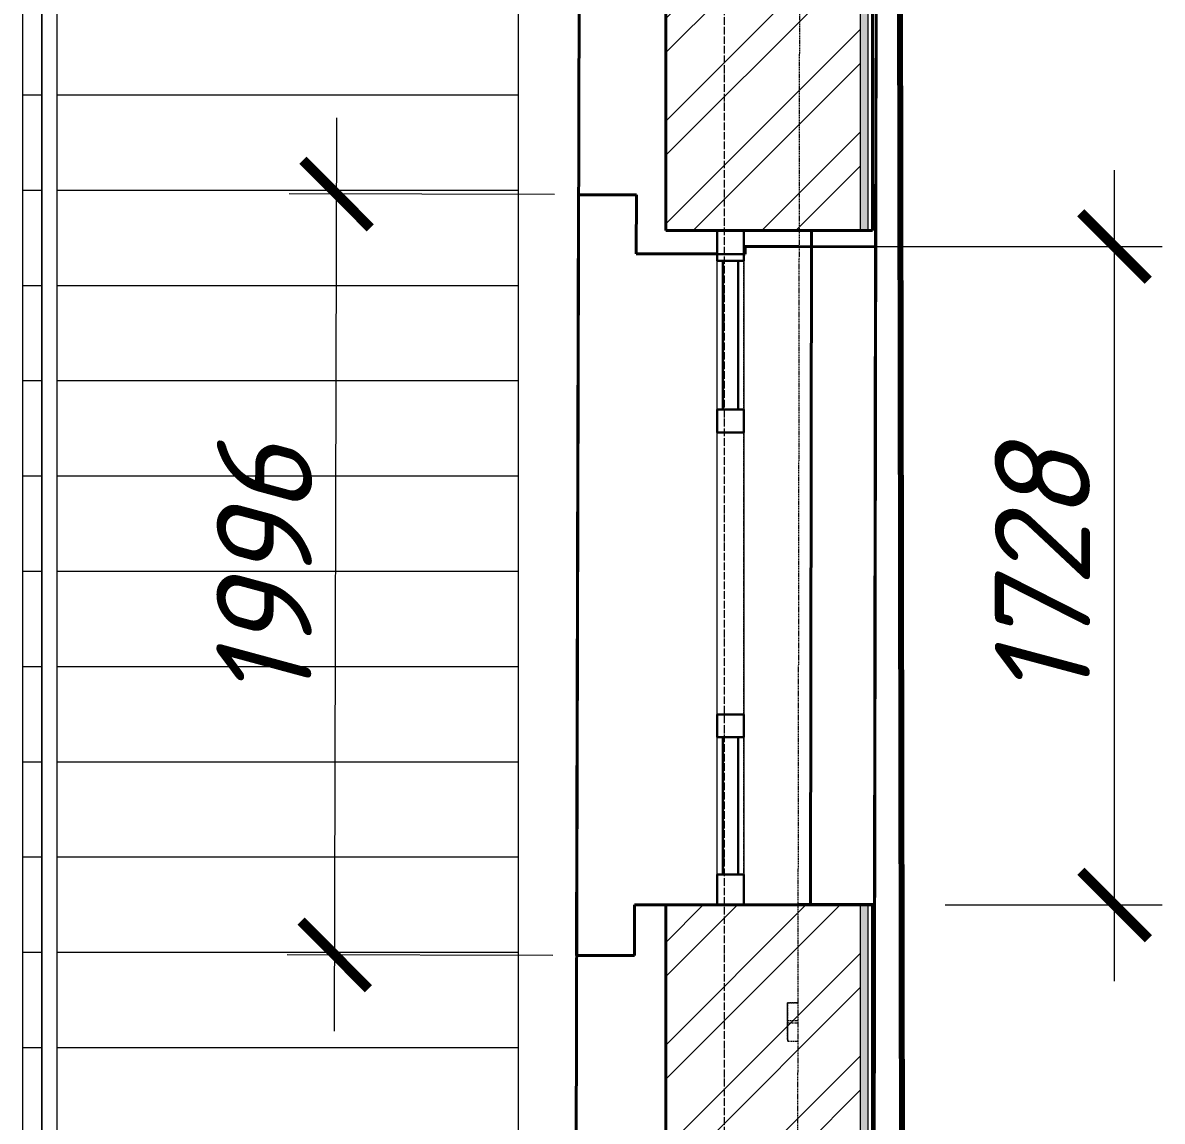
# Model space of a CAD drawing. Header units: millimetres. Extents: x 749182 to 2267578, y 70462 to 311449.
# Drawn here: x 1974990 to 1977978, y 100338 to 103221 of the extents above; entities that cross this region are included whole.
import ezdxf

# ---------------------------------------------------------------- set-up
doc = ezdxf.new("R2010")
doc.units = ezdxf.units.MM
for name, pattern in [('ADSK_Линия сетки', [25, 20, -2.5, 0, -2.5]), ('ADSK_Сверху', [4.5, 3, -1.5]), ('осеваяX2', [4, 2.5, -0.5, 0.5, -0.5])]:
    doc.linetypes.add(name, pattern=pattern)
doc.layers.get('Defpoints').update_dxf_attribs({"color": 255})
for name, color, linetype, lineweight in [('Витраж', 7, 'Continuous', 9), ('Каркас', 7, 'Continuous', 9), ('Лестницы', 7, 'Continuous', 18), ('Ограждение', 7, 'Continuous', 18), ('Оси', 165, 'осеваяX2', 13), ('Панели витража', 7, 'Continuous', 9), ('Перекрытие', 7, 'Continuous', 18), ('размеры', 7, 'Continuous', 9), ('Стены', 184, 'Continuous', 40), ('Стены внутренние', 7, 'Continuous', 18), ('Стены наружные', 7, 'Continuous', 18), ('Стены разрез', 7, 'Continuous', 35), ('Стены штриховка', 7, 'Continuous', 18), ('стояки', 7, 'Continuous', 9)]:
    doc.layers.add(name, color=color, linetype=linetype, lineweight=lineweight)
doc.layers.add('планы со стояками отопление_dwg', color=7, linetype='Continuous', lineweight=9, true_color=0x767676)
doc.styles.add('М2', font='isocpeui.ttf')
doc.dimstyles.new('SPDS 1_100', dxfattribs={"dimscale": 100, "dimtxt": 2.5, "dimasz": 1.77, "dimexe": 1.25, "dimexo": 0.625, "dimtad": 1, "dimdec": 0, "dimrnd": 0.001, "dimzin": 9, "dimtxsty": 'М2', "dimblk": 'ARCHTICK', "dimcen": 2.5, "dimdle": 2, "dimclrt": 256, "dimadec": 0, "dimazin": 2, "dimtfac": 0.75, "dimtdec": 0, "dimtmove": 1, "dimatfit": 3, "dimfxl": 0, "dimtolj": 1, "dimlwd": 9, "dimlwe": 9, "dimarcsym": 0})

# ---------------------------------------------------------------- blocks, each defined once
blk = doc.blocks.new('Типовая двутавровая балка _АСТО 20-93_ Балки - 100х200мм-838797-01 План 1-го этажа маркировочный')
at = {"layer": 'Каркас', "color": 253, "linetype": 'ADSK_Сверху', "true_color": 0xaaaaaa}
for p, q in [((-6113.8, 50), (-6113.8, -50)), ((-6113.8, 50), (-6086.2, 50)), ((-6086.4, 3), (-6113.8, 3)), ((-6086.4, -3), (-6113.8, -3)), ((-6113.8, -50), (-6086.6, -50))]:
    blk.add_line(p, q, dxfattribs=at)
at = {"layer": 'Каркас', "color": 9, "linetype": 'ADSK_Сверху', "true_color": 0xb9b9b9}
for p, q in [((-6113.8, 3.4), (-6113.8, 50)), ((-6113.8, 50), (-6086.2, 50)), ((-6113.8, -50), (-6113.8, -3.4)), ((-6113.8, -50), (-6086.6, -50))]:
    blk.add_line(p, q, dxfattribs=at)
at = {"layer": 'Каркас', "color": 253, "linetype": 'ADSK_Сверху', "true_color": 0xb2b2b2}
for p, q in [((-6113.8, 50), (-6113.8, 15)), ((-6113.8, 15), (-6113.8, 50)), ((-6086.2, 50), (-6113.8, 50)), ((-6113.8, 50), (-6086.2, 50)), ((-6113.8, 3), (-6113.8, 15)), ((-6113.8, 3), (-6113.8, 15)), ((-6113.8, -3), (-6113.8, 3)), ((-6113.8, -15), (-6113.8, -3)), ((-6113.8, -15), (-6113.8, -3)), ((-6113.8, -50), (-6113.8, -15)), ((-6113.8, -15), (-6113.8, -50)), ((-6113.8, -50), (-6086.6, -50)), ((-6113.8, -50), (-6086.6, -50))]:
    blk.add_line(p, q, dxfattribs=at)
blk = doc.blocks.new('Прямоугольный импост - 70х20_60мм-1426885-01 План 1-го этажа маркировочный')
at = {"layer": 'Витраж', "color": 253, "linetype": 'ADSK_Сверху', "true_color": 0xaaaaaa}
for p, q in [((-6073.8, 27806.3), (-6143.8, 27806.3)), ((-6143.8, 27726.3), (-6143.8, 27806.3)), ((-6073.8, 27726.3), (-6073.8, 27806.3)), ((-6143.8, 27306.3), (-6143.8, 27336.3)), ((-6073.8, 27306.3), (-6073.8, 27336.3))]:
    blk.add_line(p, q, dxfattribs=at)
blk = doc.blocks.new('Прямоугольный импост - 70х20_60мм-1439130-01 План 1-го этажа маркировочный')
at = {"layer": 'Витраж', "color": 253, "linetype": 'ADSK_Сверху', "true_color": 0xaaaaaa}
for p, q in [((-80, 35), (0, 35)), ((0, 35), (0, -35)), ((0, -35), (-80, -35))]:
    blk.add_line(p, q, dxfattribs=at)
blk = doc.blocks.new('Прямоугольный импост - 70х20_60мм-1439131-01 План 1-го этажа маркировочный')
at = {"layer": 'Витраж', "color": 253, "linetype": 'ADSK_Сверху', "true_color": 0xaaaaaa}
for p, q in [((0, 35), (-80, 35)), ((0, -35), (0, 35)), ((-80, -35), (0, -35))]:
    blk.add_line(p, q, dxfattribs=at)
blk = doc.blocks.new('Прямоугольный импост - 70х20_60мм-1225850-01 План 1-го этажа маркировочный')
at = {"layer": 'Витраж', "color": 253, "linetype": 'ADSK_Сверху', "true_color": 0xaaaaaa}
for p, q in [((-6143.8, 27276.3), (-6143.8, 27306.3)), ((-6073.8, 27276.3), (-6073.8, 27306.3)), ((-6143.8, 26506.3), (-6143.8, 26536.3)), ((-6073.8, 26506.3), (-6073.8, 26536.3))]:
    blk.add_line(p, q, dxfattribs=at)
blk = doc.blocks.new('Прямоугольный импост - 70х20_60мм-1225113-01 План 1-го этажа маркировочный')
at = {"layer": 'Витраж', "color": 253, "linetype": 'ADSK_Сверху', "true_color": 0xaaaaaa}
for p, q in [((-6006, 10091.9), (-6006, 10121.9)), ((-5936, 10091.9), (-5936, 10121.9)), ((-6006, 9651.9), (-6006, 9731.9)), ((-5936, 9651.9), (-5936, 9731.9)), ((-6006, 9651.9), (-5936, 9651.9))]:
    blk.add_line(p, q, dxfattribs=at)
blk = doc.blocks.new('Прямоугольный импост - 70х60мм-1439194-01 План 1-го этажа маркировочный')
at = {"layer": 'Витраж', "color": 253, "linetype": 'ADSK_Сверху', "true_color": 0xaaaaaa}
for p, q in [((-30, 35), (30, 35)), ((30, -35), (-30, -35))]:
    blk.add_line(p, q, dxfattribs=at)
blk = doc.blocks.new('Прямоугольный импост - 70х60мм-1426887-01 План 1-го этажа маркировочный')
at = {"layer": 'Витраж', "color": 253, "linetype": 'ADSK_Сверху', "true_color": 0xaaaaaa}
for p, q in [((-6073.8, 27726.3), (-6143.8, 27726.3)), ((-6143.8, 27336.3), (-6143.8, 27726.3)), ((-6073.8, 27336.3), (-6073.8, 27726.3)), ((-6143.8, 27336.3), (-6073.8, 27336.3))]:
    blk.add_line(p, q, dxfattribs=at)
blk = doc.blocks.new('Прямоугольный импост - 70х60мм-1225009-01 План 1-го этажа маркировочный')
at = {"layer": 'Витраж', "color": 253, "linetype": 'ADSK_Сверху', "true_color": 0xaaaaaa}
for p, q in [((-5936, 11391.9), (-6006, 11391.9)), ((-6006, 11031.9), (-6006, 11391.9)), ((-5936, 11031.9), (-5936, 11391.9)), ((-6006, 11031.9), (-5936, 11031.9))]:
    blk.add_line(p, q, dxfattribs=at)
blk = doc.blocks.new('Прямоугольный импост - 70х60мм-1229542-01 План 1-го этажа маркировочный')
at = {"layer": 'Витраж', "color": 253, "linetype": 'ADSK_Сверху', "true_color": 0xaaaaaa}
for p, q in [((3808.5, 35377.6), (3738.5, 35377.6)), ((3738.5, 35377.6), (3738.5, 34637.6)), ((3808.5, 35377.6), (3808.5, 34637.6)), ((3738.5, 34637.6), (3808.5, 34637.6))]:
    blk.add_line(p, q, dxfattribs=at)
blk = doc.blocks.new('Существующие стены 1 эт - Существующие стены 1 эт-653793-01 План 1-го этажа маркировочный')
at = {"layer": 'Стены'}
for p, q in [((18218.2, 23749.9), (18230.1, 28415.1)), ((19007.8, 27981.6), (19006.4, 27131.6)), ((18221.8, 25156.8), (18226.9, 27153.1)), ((18378.6, 27152.7), (18226.9, 27153.1)), ((18378.2, 26998.1), (18378.6, 27152.7)), ((18997.8, 27131.6), (19006.4, 27131.6)), ((19006.4, 27131.6), (18997.8, 27131.6)), ((19006.4, 27131.6), (19003, 25048.6)), ((19003, 25048.6), (19006.4, 27131.6)), ((19006.4, 27131.6), (19003, 25048.6)), ((18835.5, 25289.2), (18838.4, 27059.2)), ((18838.4, 27059.2), (18835.5, 25289.2)), ((18590.8, 26997.5), (18378.2, 26998.1)), ((18664.4, 26997.4), (18660.8, 26997.4)), ((18804.4, 27016.9), (18664.4, 27017.1)), ((18664.4, 27017.1), (18664.4, 26997.4)), ((19006.2, 27016.6), (18804.4, 27016.9)), ((19006.2, 27016.6), (19003.4, 25290.5)), ((18373.6, 25156.4), (18373.9, 25289.9)), ((18373.9, 25289.9), (18590.8, 25289.4)), ((18661.6, 25289.2), (18801.6, 25290.8)), ((18801.6, 25290.8), (19003.4, 25290.5)), ((18221.8, 25156.8), (18373.6, 25156.4)), ((19003, 25048.6), (18997.8, 25048.6)), ((18997.8, 25048.6), (19003, 25048.6)), ((19003, 25048.6), (19001.4, 24105.6))]:
    blk.add_line(p, q, dxfattribs=at)
at = {"layer": 'Стены разрез'}
for p, q in [((19006.2, 27016.6), (19008.3, 28333.6)), ((18229.5, 28196.6), (18226.9, 27153.1)), ((18226.9, 27153.1), (18378.6, 27152.7)), ((18378.6, 27152.7), (18378.2, 26998.1)), ((18378.2, 26998.1), (18664.4, 26997.4)), ((18664.4, 26997.4), (18664.4, 27017.1)), ((18664.4, 27017.1), (18804.4, 27016.9)), ((18804.4, 27016.9), (19006.2, 27016.6)), ((18373.9, 25289.9), (18373.6, 25156.4)), ((18661.6, 25289.2), (18373.9, 25289.9)), ((18801.6, 25290.8), (18661.6, 25289.2)), ((19003.4, 25290.5), (18801.6, 25290.8)), ((19001.2, 23979.6), (19003.4, 25290.5)), ((18221.8, 25156.8), (18219.1, 24093.4)), ((18373.6, 25156.4), (18221.8, 25156.8))]:
    blk.add_line(p, q, dxfattribs=at)
blk = doc.blocks.new('Тип перил - Перила_Внутренний_-1199917-01 План 1-го этажа маркировочный')
at = {"layer": 'Ограждение'}
for p, q in [((16819.3, 28715.1), (16819.3, 28429.4)), ((16841.6, 28715.1), (16836.9, 28715.1)), ((16859.3, 28429.4), (16859.3, 28715.1)), ((16819.3, 28413.6), (16819.3, 24187.8)), ((16859.3, 24187.8), (16859.3, 28413.6)), ((16819.3, 24150.9), (16819.3, 23865.1)), ((16859.3, 23865.1), (16859.3, 24150.9)), ((16836.9, 23865.1), (16841.6, 23865.1))]:
    blk.add_line(p, q, dxfattribs=at)
at = {"layer": 'Ограждение', "flags": 128}
for points in [[(16819.3, 28429.4), (16819.3, 28428.2), (16819.3, 28427), (16819.3, 28425.8), (16819.3, 28424.7), (16819.3, 28423.5), (16819.3, 28422.3), (16819.3, 28421.1), (16819.3, 28420), (16819.3, 28418.9), (16819.3, 28417.7), (16819.3, 28416.7), (16819.3, 28415.6), (16819.3, 28414.5), (16819.3, 28413.6)], [(16859.3, 28413.6), (16859.3, 28414.6), (16859.3, 28415.7), (16859.3, 28416.7), (16859.3, 28417.8), (16859.3, 28419), (16859.3, 28420.1), (16859.3, 28421.2), (16859.3, 28422.4), (16859.3, 28423.6), (16859.3, 28424.8), (16859.3, 28425.9), (16859.3, 28427.1), (16859.3, 28428.3), (16859.3, 28429.4)], [(16819.3, 24150.9), (16819.3, 24153.7), (16819.3, 24156.5), (16819.3, 24159.2), (16819.3, 24162), (16819.3, 24164.8), (16819.3, 24167.5), (16819.3, 24170.2), (16819.3, 24172.9), (16819.3, 24175.5), (16819.3, 24178.1), (16819.3, 24180.7), (16819.3, 24183.2), (16819.3, 24185.6), (16819.3, 24187.8)], [(16859.3, 24187.8), (16859.3, 24185.4), (16859.3, 24183), (16859.3, 24180.5), (16859.3, 24177.9), (16859.3, 24175.3), (16859.3, 24172.7), (16859.3, 24170), (16859.3, 24167.3), (16859.3, 24164.5), (16859.3, 24161.8), (16859.3, 24159), (16859.3, 24156.2), (16859.3, 24153.4), (16859.3, 24150.9)]]:
    blk.add_lwpolyline(points, dxfattribs=at)
blk = doc.blocks.new('Тип перил - Перила_Внутренний_-V32-01 План 1-го этажа маркировочный')
at = {"layer": 'Ограждение'}
for p, q in [((16819.3, 28715.1), (16859.3, 28715.1)), ((16819.3, 28429.4), (16819.3, 28715.1)), ((16859.3, 28429.4), (16859.3, 28715.1)), ((16819.3, 28429.4), (16819.3, 28403)), ((16859.3, 28429.4), (16859.3, 28403)), ((16819.3, 24177.3), (16819.3, 28403)), ((16859.3, 24177.3), (16859.3, 28403)), ((16819.3, 24150.9), (16819.3, 24177.3)), ((16819.3, 23865.1), (16819.3, 24150.9)), ((16859.3, 24150.9), (16859.3, 24177.3)), ((16859.3, 23865.1), (16859.3, 24150.9)), ((16819.3, 23865.1), (16859.3, 23865.1))]:
    blk.add_line(p, q, dxfattribs=at)
blk = doc.blocks.new('Тип перил - Перила_Внутренний_-1199930-01 План 1-го этажа маркировочный')
at = {"layer": 'Ограждение', "flags": 128}
for points in [[(16819.3, 28429.4), (16819.3, 28428.2), (16819.3, 28427), (16819.3, 28425.8), (16819.3, 28424.7), (16819.3, 28423.5), (16819.3, 28422.3), (16819.3, 28421.1), (16819.3, 28420), (16819.3, 28418.9), (16819.3, 28417.7), (16819.3, 28416.7)], [(16859.3, 28416.7), (16859.3, 28417.8), (16859.3, 28419), (16859.3, 28420.1), (16859.3, 28421.2), (16859.3, 28422.4), (16859.3, 28423.6), (16859.3, 28424.8), (16859.3, 28425.9), (16859.3, 28427.1), (16859.3, 28428.3)], [(16819.3, 24150.9), (16819.3, 24153.7), (16819.3, 24156.5), (16819.3, 24159.2), (16819.3, 24162), (16819.3, 24164.8), (16819.3, 24167.5), (16819.3, 24170.1)], [(16859.3, 24177.3), (16859.3, 24175.3), (16859.3, 24172.7), (16859.3, 24170.1)]]:
    blk.add_lwpolyline(points, dxfattribs=at)
blk = doc.blocks.new('Тип перил - Перила_Внутренний_-V34-01 План 1-го этажа маркировочный')
at = {"layer": 'Ограждение'}
for p, q in [((16819.3, 28429.4), (16819.3, 28413.5)), ((16859.3, 28429.4), (16859.3, 28413.5)), ((16819.3, 24150.9), (16819.3, 24170.3)), ((16859.3, 24170.3), (16859.3, 24177.3))]:
    blk.add_line(p, q, dxfattribs=at)
blk = doc.blocks.new('Системная панель - _AR_Стекло_40мм_привязка по центру-V78-01 План 1-го этажа маркировочный')
at = {"layer": 'Панели витража', "lineweight": 30}
for p, q in [((180, 20), (-180, 20)), ((-180, 20), (-180, -20)), ((180, -20), (180, 20)), ((-180, -20), (180, -20))]:
    blk.add_line(p, q, dxfattribs=at)
blk = doc.blocks.new('Прямоугольный импост - 70х20_60мм-V79-01 План 1-го этажа маркировочный')
at = {"layer": 'Витраж', "lineweight": 30}
for p, q in [((-80, 35), (0, 35)), ((-80, -35), (-80, 35)), ((0, 35), (0, -35)), ((0, -35), (-80, -35))]:
    blk.add_line(p, q, dxfattribs=at)
blk = doc.blocks.new('Прямоугольный импост - 70х20_60мм-V80-01 План 1-го этажа маркировочный')
at = {"layer": 'Витраж', "lineweight": 30}
for p, q in [((0, 35), (-80, 35)), ((-80, 35), (-80, -35)), ((0, -35), (0, 35)), ((-80, -35), (0, -35))]:
    blk.add_line(p, q, dxfattribs=at)
blk = doc.blocks.new('Системная панель - _AR_Стекло_40мм_привязка по центру-1441797-01 План 1-го этажа маркировочный')
at = {"layer": 'Панели витража', "lineweight": 30}
for p, q in [((195, 20), (-195, 20)), ((-195, 20), (-195, -20)), ((195, -20), (195, 20)), ((-195, -20), (195, -20))]:
    blk.add_line(p, q, dxfattribs=at)
blk = doc.blocks.new('Прямоугольный импост - 70х60мм-V40-01 План 1-го этажа маркировочный')
at = {"layer": 'Витраж'}
for p, q in [((-6006, 9731.9), (-6006, 10091.9)), ((-5936, 10091.9), (-5936, 9731.9))]:
    blk.add_line(p, q, dxfattribs=at)
blk = doc.blocks.new('Прямоугольный импост - 70х60мм-V44-01 План 1-го этажа маркировочный')
at = {"layer": 'Витраж'}
for p, q in [((-6143.8, 27336.3), (-6143.8, 27726.3)), ((-6073.8, 27726.3), (-6073.8, 27336.3))]:
    blk.add_line(p, q, dxfattribs=at)
blk = doc.blocks.new('Прямоугольный импост - 70х60мм-1239008-01 План 1-го этажа маркировочный')
at = {"layer": 'Витраж', "lineweight": 30}
for p, q in [((-30, 35), (30, 35)), ((-30, -35), (-30, 35)), ((30, 35), (30, -35)), ((30, -35), (-30, -35))]:
    blk.add_line(p, q, dxfattribs=at)
blk = doc.blocks.new('Прямоугольный импост - 70х60мм-V81-01 План 1-го этажа маркировочный')
at = {"layer": 'Витраж'}
for p, q in [((18590.8, 22747.1), (18590.8, 23487.1)), ((18660.8, 23487.1), (18660.8, 22747.1))]:
    blk.add_line(p, q, dxfattribs=at)
blk = doc.blocks.new('планы со стояками отопление_dwg-1484427-01 План 1-го этажа маркировочный')
at = {"layer": 'стояки', "lineweight": 80}
blk.add_line((191438.4, 198942.1), (191476.8, 176908.9), dxfattribs=at)
blk = doc.blocks.new('_ArchTick')
at = {"color": 0, "linetype": 'ByBlock', "const_width": 0.15}
blk.add_lwpolyline([(-0.5, -0.5), (0.5, 0.5)], dxfattribs=at)
blk = doc.blocks.new('*D2859')
at = {"layer": 'Defpoints', "color": 0, "lineweight": 20, "transparency": 16777216}
for p in [(1976884.7, 102633.8), (1977853.2, 102633.8), (1977346.1, 100905.8)]:
    blk.add_point(p, dxfattribs=at)
at = {"layer": 'размеры', "color": 0, "lineweight": 9, "transparency": 16777216}
for p, q in [((1977853.2, 100705.8), (1977853.2, 102833.8)), ((1976947.2, 102633.8), (1977978.2, 102633.8)), ((1977408.6, 100905.8), (1977978.2, 100905.8))]:
    blk.add_line(p, q, dxfattribs=at)
at = {"layer": 'размеры', "color": 0, "lineweight": 9, "transparency": 16777216, "xscale": 177, "yscale": 177, "zscale": 177}
for p, rotation in [((1977853.2, 102633.8), 90), ((1977853.2, 100905.8), 270)]:
    blk.add_blockref('_ArchTick', p, dxfattribs=dict(at, rotation=rotation))
at = {"layer": 'размеры', "lineweight": 20, "transparency": 16777216, "insert": (1977664.1, 101769.8), "char_height": 250, "width": 560.473, "attachment_point": 5, "rotation": 90, "style": 'М2'}
blk.add_mtext('\\A1;1728', dxfattribs=at)
blk = doc.blocks.new('*D2860')
at = {"layer": 'Defpoints', "color": 0, "lineweight": 20, "transparency": 16777216}
for p in [(1975812.8, 102771.3), (1976447.1, 102769.7), (1976442, 100773.4)]:
    blk.add_point(p, dxfattribs=at)
at = {"layer": 'размеры', "color": 0, "lineweight": 9, "transparency": 16777216}
for p, q in [((1975807.2, 100575), (1975813.3, 102971.3)), ((1976384.6, 102769.9), (1975687.8, 102771.7)), ((1976379.5, 100773.6), (1975682.7, 100775.3))]:
    blk.add_line(p, q, dxfattribs=at)
at = {"layer": 'размеры', "color": 0, "lineweight": 9, "transparency": 16777216, "xscale": 177, "yscale": 177, "zscale": 177}
for p, rotation in [((1975812.8, 102771.3), 89.85472540259411), ((1975807.7, 100775), 269.8547254025941)]:
    blk.add_blockref('_ArchTick', p, dxfattribs=dict(at, rotation=rotation))
at = {"layer": 'размеры', "lineweight": 20, "transparency": 16777216, "insert": (1975622.7, 101773.7), "char_height": 250, "width": 560.473, "attachment_point": 5, "rotation": 89.8547, "style": 'М2'}
blk.add_mtext('\\A1;1996', dxfattribs=at)

msp = doc.modelspace()

# ---------------------------------------------------------------- hatches: boundary and pattern name
at = {"layer": 'Стены внутренние', "lineweight": 9}
h = msp.add_hatch(dxfattribs=at)
h.set_pattern_fill('FP_2', color=256, style=0, pattern_type=2)
h.set_pattern_definition([(0, (1958220.23, 75616.62), (406.4, 101.6), [33.528, -271.272, 33.528, -271.272, -1625.6]), (0, (1958220.23, 75616.62), (406.4, 101.6), [-609.6, 33.528, -576.072, 33.528, -271.272, -711.2]), (0, (1958220.23, 75616.62), (406.4, 101.6), [-1524, 33.528, -169.672, 33.528, -474.472]), (120, (1958372.63, 75667.42), (-291.18818, 301.15272), [33.528, -271.272, 33.528, -271.272, -1625.6]), (120, (1958372.63, 75667.42), (-291.18818, 301.15272), [-609.6, 33.528, -576.072, 33.528, -271.272, -711.2]), (120, (1958372.63, 75667.42), (-291.18818, 301.15272), [-1524, 33.528, -169.672, 33.528, -474.472]), (240, (1958423.43, 75870.62), (-115.21182, -402.75272), [33.528, -271.272, 33.528, -271.272, -1625.6]), (240, (1958423.43, 75870.62), (-115.21182, -402.75272), [-609.6, 33.528, -576.072, 33.528, -271.272, -711.2]), (240, (1958423.43, 75870.62), (-115.21182, -402.75272), [-1524, 33.528, -169.672, 33.528, -474.472])])
h.paths.add_polyline_path([(1977186.0611, 96269.092), (1977206.0611, 96269.1277), (1977206.0611, 97863.689), (1977186.0611, 97863.1295), (1977186.0611, 96290.263)])
h.paths.add_polyline_path([(1977186.0611, 99633.689), (1977206.0611, 99633.689), (1977206.0611, 100905.8262), (1977186.0611, 100905.8262), (1977186.0611, 99828.6166)])
h.paths.add_polyline_path([(1977206.0611, 102675.8262), (1977206.0611, 103950.7561), (1977186.0611, 103950.1705), (1977186.0611, 102675.8262)])
h.paths.add_polyline_path([(1977206.0611, 105720.7561), (1977206.0611, 106997.8052), (1977186.0611, 106997.2196), (1977186.0611, 105720.7561)])
h.paths.add_polyline_path([(1977186.0611, 108767.8052), (1977206.0611, 108767.8052), (1977206.0611, 110047.774), (1977186.0611, 110047.2131), (1977186.0611, 109055.5716)])
h.paths.add_polyline_path([(1977206.0611, 111817.774), (1977206.0611, 113090.787), (1977186.0611, 113090.1788), (1977186.0611, 111817.774)])
h.paths.add_polyline_path([(1977186.0611, 114860.787), (1977206.0611, 114860.787), (1977206.0611, 116106.8035), (1977186.0611, 116106.1952), (1977186.0611, 114870.2313)])
h.paths.add_polyline_path([(1977186.0611, 117876.8035), (1977206.0611, 117876.8035), (1977206.0611, 118631.7457), (1977186.0611, 118631.7457), (1977186.0611, 117968.0463)])
at = {"layer": 'Стены наружные', "lineweight": 9}
h = msp.add_hatch(dxfattribs=at)
h.set_pattern_fill('FP_3', color=256, angle=45, style=0, pattern_type=2)
h.set_pattern_definition([(45, (1958220.23, 75616.62), (-134.70384, 134.70384), []), (45, (1958310.03, 75616.62), (-134.70384, 134.70384), [])])
h.paths.add_polyline_path([(1976676.0611, 96025.2503), (1977165.7536, 96025.2503), (1977165.3185, 96269.055), (1977186.0611, 96269.092), (1977186.0611, 97863.689), (1976676.0611, 97863.4598), (1976676.0611, 96037.164)])
h.paths.add_polyline_path([(1976676.0611, 99633.689), (1977186.0611, 99633.689), (1977186.0611, 100905.8262), (1976676.0611, 100905.8262), (1976676.0611, 100326.3599)])
h.paths.add_polyline_path([(1976676.0611, 102675.8262), (1977186.0611, 102675.8262), (1977186.0611, 103950.7561), (1976676.0611, 103950.7561), (1976676.0611, 102716.6657)])
h.paths.add_polyline_path([(1977186.0611, 105720.7561), (1977186.0611, 106997.8052), (1976676.0611, 106997.5761), (1976676.0611, 105720.7561), (1977102.9813, 105720.7561)])
h.paths.add_polyline_path([(1977102.9813, 108767.8052), (1977186.0611, 108767.8052), (1977186.0611, 110047.774), (1976676.0611, 110047.774), (1976676.0611, 108767.8052)])
h.paths.add_polyline_path([(1977186.0611, 111817.774), (1977186.0611, 113090.787), (1976676.0611, 113090.787), (1976676.0611, 111817.774), (1977102.9813, 111817.774)])
h.paths.add_polyline_path([(1977102.9813, 114860.787), (1977186.0611, 114860.787), (1977186.0611, 116106.8035), (1976676.0611, 116106.8035), (1976676.0611, 114860.787)])
h.paths.add_polyline_path([(1976799.4278, 117876.8035), (1977186.0611, 117876.8035), (1977186.0611, 118631.7457), (1976676.0611, 118631.7457), (1976676.0611, 117876.8035)])

# ---------------------------------------------------------------- linework, layer by layer
at = {"layer": 'Лестницы'}
for p, q in [((1974989.5015, 103031.7643), (1974989.5015, 103281.7643)), ((1976289.5015, 103031.7643), (1976289.5015, 103281.7643)), ((1974989.5015, 102781.7643), (1974989.5015, 103031.7643)), ((1974989.5015, 103031.7643), (1975039.5015, 103031.7643)), ((1974989.5015, 103031.7643), (1975039.5015, 103031.7643)), ((1975079.5015, 103031.7643), (1976289.5015, 103031.7643)), ((1975079.5015, 103031.7643), (1976289.5015, 103031.7643)), ((1976289.5015, 102781.7643), (1976289.5015, 103031.7643)), ((1974989.5015, 102531.7643), (1974989.5015, 102781.7643)), ((1974989.5015, 102781.7643), (1975039.5015, 102781.7643)), ((1974989.5015, 102781.7643), (1975039.5015, 102781.7643)), ((1975079.5015, 102781.7643), (1976289.5015, 102781.7643)), ((1975079.5015, 102781.7643), (1976289.5015, 102781.7643)), ((1976289.5015, 102531.7643), (1976289.5015, 102781.7643)), ((1974989.5015, 102281.7643), (1974989.5015, 102531.7643)), ((1974989.5015, 102531.7643), (1975039.5015, 102531.7643)), ((1974989.5015, 102531.7643), (1975039.5015, 102531.7643)), ((1975079.5015, 102531.7643), (1976289.5015, 102531.7643)), ((1975079.5015, 102531.7643), (1976289.5015, 102531.7643)), ((1976289.5015, 102281.7643), (1976289.5015, 102531.7643)), ((1974989.5015, 102031.7643), (1974989.5015, 102281.7643)), ((1974989.5015, 102281.7643), (1975039.5015, 102281.7643)), ((1974989.5015, 102281.7643), (1975039.5015, 102281.7643)), ((1975079.5015, 102281.7643), (1976289.5015, 102281.7643)), ((1975079.5015, 102281.7643), (1976289.5015, 102281.7643)), ((1976289.5015, 102031.7643), (1976289.5015, 102281.7643)), ((1974989.5015, 101781.7643), (1974989.5015, 102031.7643)), ((1974989.5015, 102031.7643), (1975039.5015, 102031.7643)), ((1974989.5015, 102031.7643), (1975039.5015, 102031.7643)), ((1975079.5015, 102031.7643), (1976289.5015, 102031.7643)), ((1975079.5015, 102031.7643), (1976289.5015, 102031.7643)), ((1976289.5015, 101781.7643), (1976289.5015, 102031.7643)), ((1974989.5015, 101531.7643), (1974989.5015, 101781.7643)), ((1974989.5015, 101781.7643), (1975039.5015, 101781.7643)), ((1974989.5015, 101781.7643), (1975039.5015, 101781.7643)), ((1975079.5015, 101781.7643), (1976289.5015, 101781.7643)), ((1975079.5015, 101781.7643), (1976289.5015, 101781.7643)), ((1976289.5015, 101531.7643), (1976289.5015, 101781.7643)), ((1974989.5015, 101281.7643), (1974989.5015, 101531.7643)), ((1974989.5015, 101531.7643), (1975039.5015, 101531.7643)), ((1974989.5015, 101531.7643), (1975039.5015, 101531.7643)), ((1975079.5015, 101531.7643), (1976289.5015, 101531.7643)), ((1975079.5015, 101531.7643), (1976289.5015, 101531.7643)), ((1976289.5015, 101281.7643), (1976289.5015, 101531.7643)), ((1974989.5015, 101031.7643), (1974989.5015, 101281.7643)), ((1974989.5015, 101281.7643), (1975039.5015, 101281.7643)), ((1974989.5015, 101281.7643), (1975039.5015, 101281.7643)), ((1975079.5015, 101281.7643), (1976289.5015, 101281.7643)), ((1975079.5015, 101281.7643), (1976289.5015, 101281.7643)), ((1976289.5015, 101031.7643), (1976289.5015, 101281.7643)), ((1974989.5015, 100781.7643), (1974989.5015, 101031.7643)), ((1974989.5015, 101031.7643), (1975039.5015, 101031.7643)), ((1974989.5015, 101031.7643), (1975039.5015, 101031.7643)), ((1975079.5015, 101031.7643), (1976289.5015, 101031.7643)), ((1975079.5015, 101031.7643), (1976289.5015, 101031.7643)), ((1976289.5015, 100781.7643), (1976289.5015, 101031.7643)), ((1974989.5015, 100531.7643), (1974989.5015, 100781.7643)), ((1974989.5015, 100781.7643), (1975039.5015, 100781.7643)), ((1974989.5015, 100781.7643), (1975039.5015, 100781.7643)), ((1975079.5015, 100781.7643), (1976289.5015, 100781.7643)), ((1975079.5015, 100781.7643), (1976289.5015, 100781.7643)), ((1976289.5015, 100531.7643), (1976289.5015, 100781.7643)), ((1974989.5015, 100281.7643), (1974989.5015, 100531.7643)), ((1974989.5015, 100531.7643), (1975039.5015, 100531.7643)), ((1974989.5015, 100531.7643), (1975039.5015, 100531.7643)), ((1975079.5015, 100531.7643), (1976289.5015, 100531.7643)), ((1975079.5015, 100531.7643), (1976289.5015, 100531.7643)), ((1976289.5015, 100281.7643), (1976289.5015, 100531.7643))]:
    msp.add_line(p, q, dxfattribs=at)
at = {"layer": 'Оси', "linetype": 'ADSK_Линия сетки'}
msp.add_line((1976830.1361, 71313.2448), (1976830.1361, 120151.4054), dxfattribs=at)
at = {"layer": 'Перекрытие', "linetype": 'ADSK_Сверху'}
msp.add_line((1977011.7834, 93701.2503), (1977052.8435, 118783.1291), dxfattribs=at)
at = {"layer": 'Стены внутренние', "lineweight": 40}
for p, q in [((1977218.0611, 102675.8262), (1977218.0611, 103950.7561)), ((1977186.0611, 102675.8262), (1977218.0611, 102675.8262)), ((1977218.0611, 100905.8262), (1977186.0611, 100905.8262)), ((1977218.0611, 99633.689), (1977218.0611, 100905.8262))]:
    msp.add_line(p, q, dxfattribs=at)
at = {"layer": 'Стены наружные', "lineweight": 40}
for p, q in [((1976676.0611, 103950.7561), (1976676.0611, 102675.8262)), ((1976676.0611, 102675.8262), (1977186.0611, 102675.8262)), ((1976676.0611, 100905.8262), (1976676.0611, 99633.689)), ((1977186.0611, 100905.8262), (1976676.0611, 100905.8262))]:
    msp.add_line(p, q, dxfattribs=at)
at = {"layer": 'Стены штриховка'}
for p, q in [((1977186.0611, 103950.7561), (1977186.0611, 102675.8262)), ((1977206.0611, 103950.7561), (1977206.0611, 102675.8262)), ((1977216.0611, 103950.7561), (1977216.0611, 102675.8262)), ((1977186.0611, 100905.8262), (1977186.0611, 99633.689)), ((1977206.0611, 100905.8262), (1977206.0611, 99633.689)), ((1977216.0611, 100905.8262), (1977216.0611, 99633.689))]:
    msp.add_line(p, q, dxfattribs=at)

# ---------------------------------------------------------------- block references
at = {"layer": 'Витраж', "color": 253, "linetype": 'ADSK_Сверху', "true_color": 0xaaaaaa}
for name, p in [('Прямоугольный импост - 70х20_60мм-1426885-01 План 1-го этажа маркировочный', (1982954.8124, 74869.4791)), ('Прямоугольный импост - 70х60мм-1426887-01 План 1-го этажа маркировочный', (1982954.8124, 74869.4791)), ('Прямоугольный импост - 70х20_60мм-1225850-01 План 1-го этажа маркировочный', (1982954.8124, 74869.4791)), ('Прямоугольный импост - 70х20_60мм-1225113-01 План 1-го этажа маркировочный', (1982817.1032, 91253.9011)), ('Прямоугольный импост - 70х60мм-1225009-01 План 1-го этажа маркировочный', (1982817.1032, 89953.9011))]:
    msp.add_blockref(name, p, dxfattribs=at)
at = {"layer": 'Витраж', "color": 253, "linetype": 'ADSK_Сверху', "true_color": 0xaaaaaa, "extrusion": (0, 0, -1), "rotation": 90.00000000000007}
for name, p in [('Прямоугольный импост - 70х20_60мм-1439130-01 План 1-го этажа маркировочный', (-1976846.0611, 102675.8262)), ('Прямоугольный импост - 70х60мм-1439194-01 План 1-го этажа маркировочный', (-1976846.0611, 102175.8262)), ('Прямоугольный импост - 70х60мм-1439194-01 План 1-го этажа маркировочный', (-1976846.0611, 101375.8262))]:
    msp.add_blockref(name, p, dxfattribs=at)
at = {"layer": 'Витраж', "extrusion": (0, 0, -1), "rotation": 90.00000000000007}
for name, p in [('Прямоугольный импост - 70х20_60мм-V79-01 План 1-го этажа маркировочный', (-1976846.0611, 102675.8262)), ('Прямоугольный импост - 70х60мм-1239008-01 План 1-го этажа маркировочный', (-1976846.0611, 102175.8262)), ('Прямоугольный импост - 70х60мм-1239008-01 План 1-го этажа маркировочный', (-1976846.0611, 101375.8262))]:
    msp.add_blockref(name, p, dxfattribs=at)
at = {"layer": 'Витраж'}
for name, p in [('Прямоугольный импост - 70х60мм-V44-01 План 1-го этажа маркировочный', (1982954.8124, 74869.4791)), ('Прямоугольный импост - 70х60мм-V81-01 План 1-го этажа маркировочный', (1958220.2258, 78658.756)), ('Прямоугольный импост - 70х60мм-V40-01 План 1-го этажа маркировочный', (1982817.1032, 91253.9011))]:
    msp.add_blockref(name, p, dxfattribs=at)
at = {"layer": 'Витраж', "color": 253, "linetype": 'ADSK_Сверху', "true_color": 0xaaaaaa}
for name, p, rotation in [('Прямоугольный импост - 70х60мм-1229542-01 План 1-го этажа маркировочный', (1980619.5602, 136783.4688), 180), ('Прямоугольный импост - 70х20_60мм-1439131-01 План 1-го этажа маркировочный', (1976846.0611, 100905.8262), 269.9999999999999)]:
    msp.add_blockref(name, p, dxfattribs=dict(at, rotation=rotation))
at = {"layer": 'Витраж', "rotation": 269.9999999999999}
msp.add_blockref('Прямоугольный импост - 70х20_60мм-V80-01 План 1-го этажа маркировочный', (1976846.0611, 100905.8262), dxfattribs=at)
at = {"layer": 'Каркас', "color": 253, "linetype": 'ADSK_Сверху', "true_color": 0xaaaaaa, "rotation": 0.1151494702578507}
msp.add_blockref('Типовая двутавровая балка _АСТО 20-93_ Балки - 100х200мм-838797-01 План 1-го этажа маркировочный', (1983109.4509, 100611.0187), dxfattribs=at)
at = {"layer": 'Ограждение'}
for name in ['Тип перил - Перила_Внутренний_-1199917-01 План 1-го этажа маркировочный', 'Тип перил - Перила_Внутренний_-V32-01 План 1-го этажа маркировочный', 'Тип перил - Перила_Внутренний_-1199930-01 План 1-го этажа маркировочный', 'Тип перил - Перила_Внутренний_-V34-01 План 1-го этажа маркировочный']:
    msp.add_blockref(name, (1958220.2258, 75616.6187), dxfattribs=at)
at = {"layer": 'Панели витража', "rotation": 89.99999999999993}
for name, p in [('Системная панель - _AR_Стекло_40мм_привязка по центру-1441797-01 План 1-го этажа маркировочный', (1976846.0611, 102400.8262)), ('Системная панель - _AR_Стекло_40мм_привязка по центру-V78-01 План 1-го этажа маркировочный', (1976846.0611, 101165.8262))]:
    msp.add_blockref(name, p, dxfattribs=at)
at = {"layer": 'планы со стояками отопление_dwg', "color": 6, "true_color": 0xff00ff}
msp.add_blockref('планы со стояками отопление_dwg-1484427-01 План 1-го этажа маркировочный', (1785824.7266, -80460.4271), dxfattribs=at)
at = {"layer": 'Стены', "color": 243, "true_color": 0xbb5389}
msp.add_blockref('Существующие стены 1 эт - Существующие стены 1 эт-653793-01 План 1-го этажа маркировочный', (1958220.2258, 75616.6187), dxfattribs=at)

# ---------------------------------------------------------------- dimensions: what is measured, and where the dimension line sits
at = {"layer": 'размеры', "lineweight": 20}
for base, p1, p2, angle, picture, middle in [((1975812.7545, 102771.3437), (1976442.0164, 100773.4176), (1976447.0781, 102769.7353), 89.8547254, '*D2860', (1975622.7242, 101773.6602)), ((1977853.177, 102633.7597), (1977346.0611, 100905.8262), (1976884.6674, 102633.7597), 90, '*D2859', (1977664.0672, 101769.793))]:
    dim = msp.add_linear_dim(base=base, p1=p1, p2=p2, angle=angle, dimstyle='SPDS 1_100', dxfattribs=at)
    dim.commit()
    dim.dimension.update_dxf_attribs({"geometry": picture, "text_midpoint": middle})

doc.saveas('drawing.dxf')
